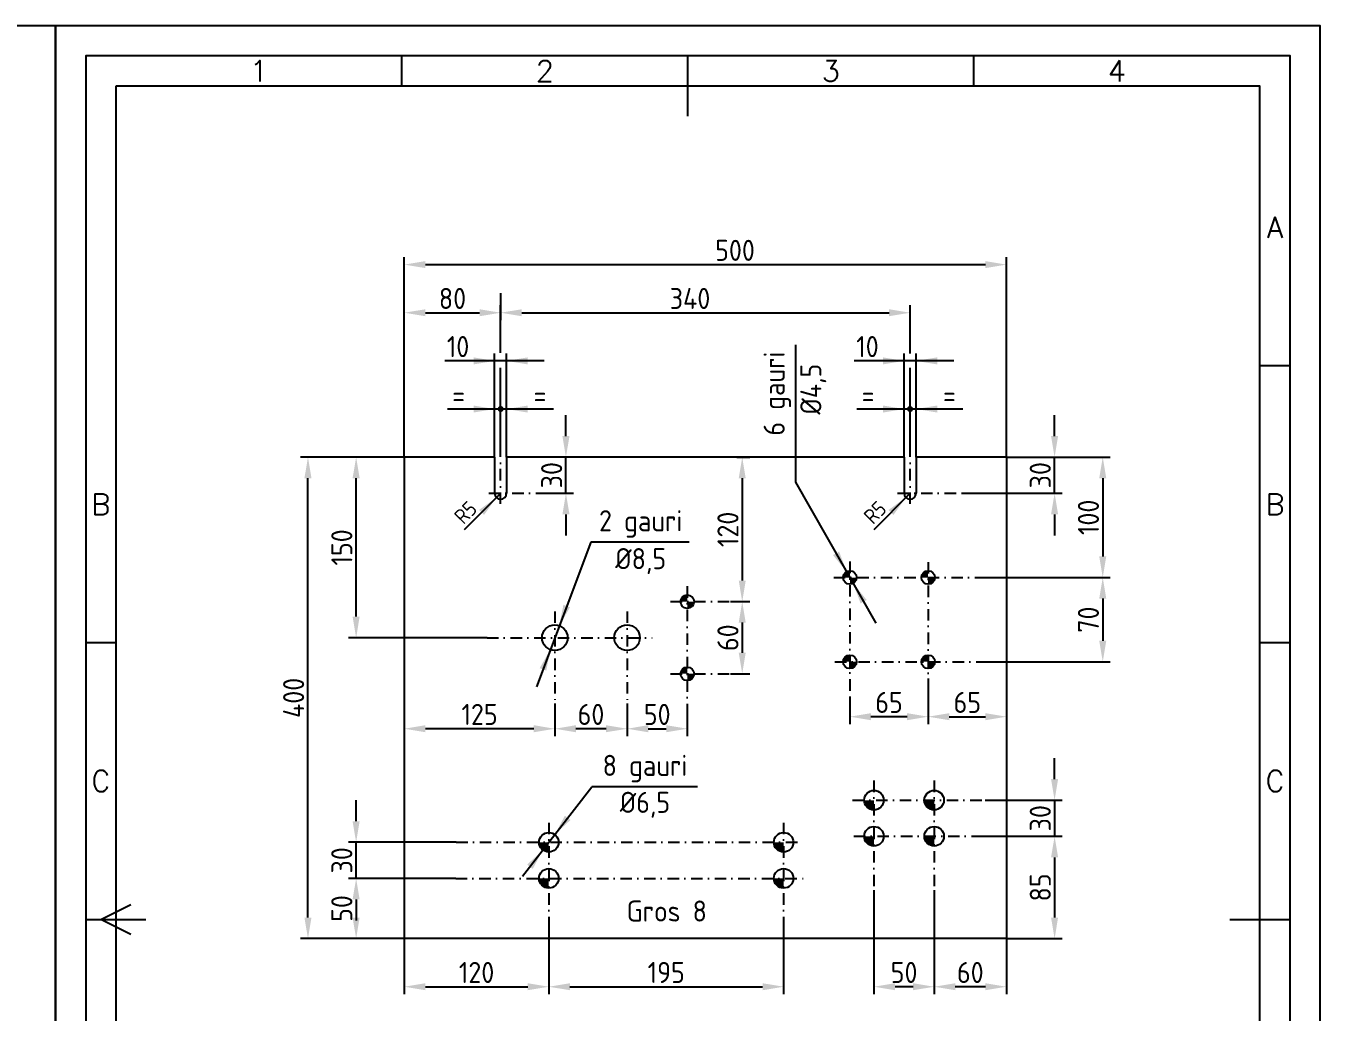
# Model space of a CAD drawing. Header units: millimetres. Extents: x 11 to 641, y 7 to 304.
# Drawn here: x 425.6 to 640.6, y 140.3 to 304.2 of the extents above; entities that cross this region are included whole.
import ezdxf
from ezdxf.enums import TextEntityAlignment as Align

# ---------------------------------------------------------------- set-up
doc = ezdxf.new("R2010")
doc.units = ezdxf.units.MM
doc.linetypes.add('DASHDOT', pattern=[25.4, 12.7, -6.35, 0, -6.35])
doc.linetypes.add('DASHDOT2', pattern=[12.7, 6.35, -3.175, 0, -3.175])
doc.layers.add('COTE', color=1, linetype='DASHDOT2')
doc.styles.add('ISO', font='SIMPLEX.shx')
doc.styles.add('ISOCPR', font='isocp.shx')
doc.dimstyles.new('ISO-25', dxfattribs={"dimtxt": 2.5, "dimasz": 2.5, "dimexe": 1.25, "dimexo": 0.625, "dimtad": 1, "dimtxsty": 'Standard', "dimcen": 2.5, "dimadec": 0, "dimazin": 0, "dimtfac": 1, "dimtmove": 0, "dimatfit": 3, "dimfxl": 1, "dimarcsym": 0})

# ---------------------------------------------------------------- blocks, each defined once
blk = doc.blocks.new('a3')
at = {"color": 240}
blk.add_lwpolyline([(0, 297), (-420, 297), (-420, 0), (0, 0)], close=True, dxfattribs=at)
blk = doc.blocks.new('*D16')
at = {"layer": 'COTE', "color": 1, "linetype": 'Continuous', "transparency": 16777216}
for p, q in [((480.48, 172.01), (480.48, 175.51)), ((497.11, 168.51), (479.23, 168.51)), ((480.48, 162.51), (480.48, 168.51)), ((497.02, 162.51), (479.23, 162.51)), ((480.48, 159.01), (480.48, 155.51))]:
    blk.add_line(p, q, dxfattribs=at)
for points in [[(479.89, 172.01), (481.06, 172.01), (480.48, 168.51)], [(479.89, 159.01), (481.06, 159.01), (480.48, 162.51)]]:
    blk.add_solid(points, dxfattribs=at)
at = {"layer": 'Defpoints', "color": 0, "linetype": 'Continuous', "transparency": 16777216}
for p in [(480.48, 168.51), (497.11, 168.51), (497.02, 162.51)]:
    blk.add_point(p, dxfattribs=at)
at = {"layer": 'COTE', "color": 1, "linetype": 'Continuous', "transparency": 16777216, "insert": (478.1, 165.51), "char_height": 3.5, "attachment_point": 5, "rotation": 90, "style": 'ISOCPR'}
blk.add_mtext('30', dxfattribs=at)
blk = doc.blocks.new('*D17')
at = {"layer": 'COTE', "color": 1, "linetype": 'Continuous', "transparency": 16777216}
for p, q in [((596.48, 179.01), (596.48, 182.51)), ((584.96, 175.51), (597.73, 175.51)), ((596.48, 175.51), (596.48, 169.51)), ((584.96, 169.51), (597.73, 169.51)), ((596.48, 166.01), (596.48, 162.51))]:
    blk.add_line(p, q, dxfattribs=at)
for points in [[(595.89, 179.01), (597.06, 179.01), (596.48, 175.51)], [(595.89, 166.01), (597.06, 166.01), (596.48, 169.51)]]:
    blk.add_solid(points, dxfattribs=at)
at = {"layer": 'Defpoints', "color": 0, "linetype": 'Continuous', "transparency": 16777216}
for p in [(584.96, 175.51), (584.96, 169.51), (596.48, 169.51)]:
    blk.add_point(p, dxfattribs=at)
at = {"layer": 'COTE', "color": 1, "linetype": 'Continuous', "transparency": 16777216, "insert": (594.1, 172.51), "char_height": 3.5, "attachment_point": 5, "rotation": 90, "style": 'ISOCPR'}
blk.add_mtext('30', dxfattribs=at)
blk = doc.blocks.new('*D18')
at = {"layer": 'COTE', "color": 1, "linetype": 'Continuous', "transparency": 16777216}
for p, q in [((488.48, 232.51), (471.23, 232.51)), ((472.48, 156.01), (472.48, 229.01)), ((488.48, 152.51), (471.23, 152.51))]:
    blk.add_line(p, q, dxfattribs=at)
for points in [[(471.89, 229.01), (473.06, 229.01), (472.48, 232.51)], [(471.89, 156.01), (473.06, 156.01), (472.48, 152.51)]]:
    blk.add_solid(points, dxfattribs=at)
at = {"layer": 'Defpoints', "color": 0, "linetype": 'Continuous', "transparency": 16777216}
for p in [(472.48, 232.51), (488.48, 232.51), (488.48, 152.51)]:
    blk.add_point(p, dxfattribs=at)
at = {"layer": 'COTE', "color": 1, "linetype": 'Continuous', "transparency": 16777216, "insert": (470.1, 192.51), "char_height": 3.5, "attachment_point": 5, "rotation": 90, "style": 'ISOCPR'}
blk.add_mtext('400', dxfattribs=at)
blk = doc.blocks.new('*D19')
at = {"layer": 'COTE', "color": 1, "linetype": 'Continuous', "transparency": 16777216}
for p, q in [((566.48, 160.58), (566.48, 143.26)), ((576.48, 160.58), (576.48, 143.26)), ((572.98, 144.51), (569.98, 144.51))]:
    blk.add_line(p, q, dxfattribs=at)
for points in [[(569.98, 145.09), (569.98, 143.93), (566.48, 144.51)], [(572.98, 145.09), (572.98, 143.93), (576.48, 144.51)]]:
    blk.add_solid(points, dxfattribs=at)
at = {"layer": 'Defpoints', "color": 0, "linetype": 'Continuous', "transparency": 16777216}
for p in [(566.48, 160.58), (576.48, 160.58), (566.48, 144.51)]:
    blk.add_point(p, dxfattribs=at)
at = {"layer": 'COTE', "color": 1, "linetype": 'Continuous', "transparency": 16777216, "insert": (571.48, 146.88), "char_height": 3.5, "attachment_point": 5, "style": 'ISOCPR'}
blk.add_mtext('50', dxfattribs=at)
blk = doc.blocks.new('*D20')
at = {"layer": 'COTE', "color": 1, "linetype": 'Continuous', "transparency": 16777216}
for p, q in [((512.48, 156), (512.48, 143.26)), ((551.48, 156), (551.48, 143.26)), ((515.98, 144.51), (547.98, 144.51))]:
    blk.add_line(p, q, dxfattribs=at)
for points in [[(515.98, 145.09), (515.98, 143.93), (512.48, 144.51)], [(547.98, 145.09), (547.98, 143.93), (551.48, 144.51)]]:
    blk.add_solid(points, dxfattribs=at)
at = {"layer": 'Defpoints', "color": 0, "linetype": 'Continuous', "transparency": 16777216}
for p in [(512.48, 156), (551.48, 156), (551.48, 144.51)]:
    blk.add_point(p, dxfattribs=at)
at = {"layer": 'COTE', "color": 1, "linetype": 'Continuous', "transparency": 16777216, "insert": (531.98, 146.88), "char_height": 3.5, "attachment_point": 5, "style": 'ISOCPR'}
blk.add_mtext('195', dxfattribs=at)
blk = doc.blocks.new('*D21')
at = {"layer": 'COTE', "color": 1, "linetype": 'Continuous', "transparency": 16777216}
for p, q in [((497.02, 162.51), (479.23, 162.51)), ((480.48, 159.01), (480.48, 156.01)), ((488.48, 152.51), (479.23, 152.51))]:
    blk.add_line(p, q, dxfattribs=at)
for points in [[(479.89, 159.01), (481.06, 159.01), (480.48, 162.51)], [(479.89, 156.01), (481.06, 156.01), (480.48, 152.51)]]:
    blk.add_solid(points, dxfattribs=at)
at = {"layer": 'Defpoints', "color": 0, "linetype": 'Continuous', "transparency": 16777216}
for p in [(497.02, 162.51), (480.48, 152.51), (488.48, 152.51)]:
    blk.add_point(p, dxfattribs=at)
at = {"layer": 'COTE', "color": 1, "linetype": 'Continuous', "transparency": 16777216, "insert": (478.1, 157.51), "char_height": 3.5, "attachment_point": 5, "rotation": 90, "style": 'ISOCPR'}
blk.add_mtext('50', dxfattribs=at)
blk = doc.blocks.new('*D22')
at = {"layer": 'COTE', "color": 1, "linetype": 'Continuous', "transparency": 16777216}
for p, q in [((512.48, 156), (512.48, 143.26)), ((488.48, 152.51), (488.48, 143.26)), ((491.98, 144.51), (508.98, 144.51))]:
    blk.add_line(p, q, dxfattribs=at)
for points in [[(491.98, 145.09), (491.98, 143.93), (488.48, 144.51)], [(508.98, 145.09), (508.98, 143.93), (512.48, 144.51)]]:
    blk.add_solid(points, dxfattribs=at)
at = {"layer": 'Defpoints', "color": 0, "linetype": 'Continuous', "transparency": 16777216}
for p in [(512.48, 156), (488.48, 152.51), (512.48, 144.51)]:
    blk.add_point(p, dxfattribs=at)
at = {"layer": 'COTE', "color": 1, "linetype": 'Continuous', "transparency": 16777216, "insert": (500.48, 146.88), "char_height": 3.5, "attachment_point": 5, "style": 'ISOCPR'}
blk.add_mtext('120', dxfattribs=at)
blk = doc.blocks.new('*D23')
at = {"layer": 'COTE', "color": 1, "linetype": 'Continuous', "transparency": 16777216}
for p, q in [((582.86, 169.51), (597.73, 169.51)), ((596.48, 166.01), (596.48, 156.01)), ((588.48, 152.51), (597.73, 152.51))]:
    blk.add_line(p, q, dxfattribs=at)
for points in [[(595.89, 166.01), (597.06, 166.01), (596.48, 169.51)], [(595.89, 156.01), (597.06, 156.01), (596.48, 152.51)]]:
    blk.add_solid(points, dxfattribs=at)
at = {"layer": 'Defpoints', "color": 0, "linetype": 'Continuous', "transparency": 16777216}
for p in [(582.86, 169.51), (588.48, 152.51), (596.48, 152.51)]:
    blk.add_point(p, dxfattribs=at)
at = {"layer": 'COTE', "color": 1, "linetype": 'Continuous', "transparency": 16777216, "insert": (594.1, 161.01), "char_height": 3.5, "attachment_point": 5, "rotation": 90, "style": 'ISOCPR'}
blk.add_mtext('85', dxfattribs=at)
blk = doc.blocks.new('*D24')
at = {"layer": 'COTE', "color": 1, "linetype": 'Continuous', "transparency": 16777216}
for p, q in [((576.48, 160.58), (576.48, 143.26)), ((588.48, 152.51), (588.48, 143.26)), ((584.98, 144.51), (579.98, 144.51))]:
    blk.add_line(p, q, dxfattribs=at)
for points in [[(579.98, 145.09), (579.98, 143.93), (576.48, 144.51)], [(584.98, 145.09), (584.98, 143.93), (588.48, 144.51)]]:
    blk.add_solid(points, dxfattribs=at)
at = {"layer": 'Defpoints', "color": 0, "linetype": 'Continuous', "transparency": 16777216}
for p in [(576.48, 160.58), (588.48, 152.51), (576.48, 144.51)]:
    blk.add_point(p, dxfattribs=at)
at = {"layer": 'COTE', "color": 1, "linetype": 'Continuous', "transparency": 16777216, "insert": (582.48, 146.88), "char_height": 3.5, "attachment_point": 5, "style": 'ISOCPR'}
blk.add_mtext('60', dxfattribs=at)
blk = doc.blocks.new('*D25')
at = {"layer": 'COTE', "color": 1, "linetype": 'Continuous', "transparency": 16777216}
for p, q in [((562.48, 192.64), (562.48, 188.13)), ((575.48, 192.68), (575.48, 188.13)), ((571.98, 189.38), (565.98, 189.38))]:
    blk.add_line(p, q, dxfattribs=at)
for points in [[(565.98, 189.97), (565.98, 188.8), (562.48, 189.38)], [(571.98, 189.97), (571.98, 188.8), (575.48, 189.38)]]:
    blk.add_solid(points, dxfattribs=at)
at = {"layer": 'Defpoints', "color": 0, "linetype": 'Continuous', "transparency": 16777216}
for p in [(562.48, 192.64), (575.48, 192.68), (562.48, 189.38)]:
    blk.add_point(p, dxfattribs=at)
at = {"layer": 'COTE', "color": 1, "linetype": 'Continuous', "transparency": 16777216, "insert": (568.98, 191.76), "char_height": 3.5, "attachment_point": 5, "style": 'ISOCPR'}
blk.add_mtext('65', dxfattribs=at)
blk = doc.blocks.new('*D26')
at = {"layer": 'COTE', "color": 1, "linetype": 'Continuous', "transparency": 16777216}
for p, q in [((504.48, 249.83), (504.48, 257.76)), ((507.98, 256.51), (568.98, 256.51)), ((572.48, 249.72), (572.48, 257.76))]:
    blk.add_line(p, q, dxfattribs=at)
for points in [[(507.98, 257.09), (507.98, 255.93), (504.48, 256.51)], [(568.98, 257.09), (568.98, 255.93), (572.48, 256.51)]]:
    blk.add_solid(points, dxfattribs=at)
at = {"layer": 'Defpoints', "color": 0, "linetype": 'Continuous', "transparency": 16777216}
for p in [(572.48, 256.51), (504.48, 249.83), (572.48, 249.72)]:
    blk.add_point(p, dxfattribs=at)
at = {"layer": 'COTE', "color": 1, "linetype": 'Continuous', "transparency": 16777216, "insert": (535.93, 258.88), "char_height": 3.5, "attachment_point": 5, "style": 'ISOCPR'}
blk.add_mtext('340', dxfattribs=at)
blk = doc.blocks.new('*D27')
at = {"layer": 'COTE', "color": 1, "linetype": 'Continuous', "transparency": 16777216}
for p, q in [((488.48, 232.51), (488.48, 265.76)), ((491.98, 264.51), (584.98, 264.51)), ((588.48, 232.51), (588.48, 265.76))]:
    blk.add_line(p, q, dxfattribs=at)
for points in [[(491.98, 265.09), (491.98, 263.93), (488.48, 264.51)], [(584.98, 265.09), (584.98, 263.93), (588.48, 264.51)]]:
    blk.add_solid(points, dxfattribs=at)
at = {"layer": 'Defpoints', "color": 0, "linetype": 'Continuous', "transparency": 16777216}
for p in [(588.48, 264.51), (488.48, 232.51), (588.48, 232.51)]:
    blk.add_point(p, dxfattribs=at)
at = {"layer": 'COTE', "color": 1, "linetype": 'Continuous', "transparency": 16777216, "insert": (543.4, 266.88), "char_height": 3.5, "attachment_point": 5, "style": 'ISOCPR'}
blk.add_mtext('500', dxfattribs=at)
blk = doc.blocks.new('*D28')
at = {"layer": 'COTE', "color": 1, "linetype": 'Continuous', "transparency": 16777216}
for p, q in [((504.48, 259.78), (504.48, 255.26)), ((488.48, 245.19), (488.48, 257.76)), ((491.98, 256.51), (500.98, 256.51))]:
    blk.add_line(p, q, dxfattribs=at)
for points in [[(491.98, 257.09), (491.98, 255.93), (488.48, 256.51)], [(500.98, 257.09), (500.98, 255.93), (504.48, 256.51)]]:
    blk.add_solid(points, dxfattribs=at)
at = {"layer": 'Defpoints', "color": 0, "linetype": 'Continuous', "transparency": 16777216}
for p in [(504.48, 259.78), (504.48, 256.51), (488.48, 245.19)]:
    blk.add_point(p, dxfattribs=at)
at = {"layer": 'COTE', "color": 1, "linetype": 'Continuous', "transparency": 16777216, "insert": (496.48, 258.88), "char_height": 3.5, "attachment_point": 5, "style": 'ISOCPR'}
blk.add_mtext('80', dxfattribs=at)
blk = doc.blocks.new('*D29')
at = {"layer": 'COTE', "color": 1, "linetype": 'Continuous', "transparency": 16777216}
for p, q in [((513.48, 191.57), (513.48, 186.13)), ((525.48, 191.57), (525.48, 186.13)), ((521.98, 187.38), (516.98, 187.38))]:
    blk.add_line(p, q, dxfattribs=at)
for points in [[(516.98, 187.97), (516.98, 186.8), (513.48, 187.38)], [(521.98, 187.97), (521.98, 186.8), (525.48, 187.38)]]:
    blk.add_solid(points, dxfattribs=at)
at = {"layer": 'Defpoints', "color": 0, "linetype": 'Continuous', "transparency": 16777216}
for p in [(513.48, 191.57), (525.48, 191.57), (513.48, 187.38)]:
    blk.add_point(p, dxfattribs=at)
at = {"layer": 'COTE', "color": 1, "linetype": 'Continuous', "transparency": 16777216, "insert": (519.48, 189.76), "char_height": 3.5, "attachment_point": 5, "style": 'ISOCPR'}
blk.add_mtext('60', dxfattribs=at)
blk = doc.blocks.new('*D30')
at = {"layer": 'COTE', "color": 1, "linetype": 'Continuous', "transparency": 16777216}
for p, q in [((488.48, 232.51), (479.23, 232.51)), ((480.48, 206.01), (480.48, 229.01)), ((502.22, 202.51), (479.23, 202.51))]:
    blk.add_line(p, q, dxfattribs=at)
for points in [[(479.89, 229.01), (481.06, 229.01), (480.48, 232.51)], [(479.89, 206.01), (481.06, 206.01), (480.48, 202.51)]]:
    blk.add_solid(points, dxfattribs=at)
at = {"layer": 'Defpoints', "color": 0, "linetype": 'Continuous', "transparency": 16777216}
for p in [(480.48, 232.51), (488.48, 232.51), (502.22, 202.51)]:
    blk.add_point(p, dxfattribs=at)
at = {"layer": 'COTE', "color": 1, "linetype": 'Continuous', "transparency": 16777216, "insert": (478.1, 217.51), "char_height": 3.5, "attachment_point": 5, "rotation": 90, "style": 'ISOCPR'}
blk.add_mtext('150', dxfattribs=at)
blk = doc.blocks.new('*D31')
at = {"layer": 'COTE', "color": 1, "linetype": 'Continuous', "transparency": 16777216}
for p, q in [((513.48, 191.57), (513.48, 186.13)), ((488.48, 188.89), (488.48, 186.13)), ((509.98, 187.38), (491.98, 187.38))]:
    blk.add_line(p, q, dxfattribs=at)
for points in [[(491.98, 187.97), (491.98, 186.8), (488.48, 187.38)], [(509.98, 187.97), (509.98, 186.8), (513.48, 187.38)]]:
    blk.add_solid(points, dxfattribs=at)
at = {"layer": 'Defpoints', "color": 0, "linetype": 'Continuous', "transparency": 16777216}
for p in [(513.48, 191.57), (488.48, 188.89), (488.48, 187.38)]:
    blk.add_point(p, dxfattribs=at)
at = {"layer": 'COTE', "color": 1, "linetype": 'Continuous', "transparency": 16777216, "insert": (500.98, 189.76), "char_height": 3.5, "attachment_point": 5, "style": 'ISOCPR'}
blk.add_mtext('125', dxfattribs=at)
blk = doc.blocks.new('*D32')
at = {"layer": 'COTE', "color": 1, "linetype": 'Continuous', "transparency": 16777216}
for p, q in [((515.32, 236.01), (515.32, 239.51)), ((515.32, 232.51), (514.07, 232.51)), ((515.32, 226.51), (515.32, 232.51)), ((511.39, 226.51), (516.57, 226.51)), ((515.32, 223.01), (515.32, 219.51))]:
    blk.add_line(p, q, dxfattribs=at)
for points in [[(514.74, 236.01), (515.91, 236.01), (515.32, 232.51)], [(514.74, 223.01), (515.91, 223.01), (515.32, 226.51)]]:
    blk.add_solid(points, dxfattribs=at)
at = {"layer": 'Defpoints', "color": 0, "linetype": 'Continuous', "transparency": 16777216}
for p in [(515.32, 232.51), (515.32, 232.51), (511.39, 226.51)]:
    blk.add_point(p, dxfattribs=at)
at = {"layer": 'COTE', "color": 1, "linetype": 'Continuous', "transparency": 16777216, "insert": (512.95, 229.51), "char_height": 3.5, "attachment_point": 5, "rotation": 90, "style": 'ISOCPR'}
blk.add_mtext('30', dxfattribs=at)
blk = doc.blocks.new('*D33')
at = {"layer": 'COTE', "color": 1, "linetype": 'Continuous', "transparency": 16777216}
for p, q in [((543.71, 232.51), (545.85, 232.51)), ((544.6, 229.01), (544.6, 212.01)), ((542.68, 208.51), (545.85, 208.51))]:
    blk.add_line(p, q, dxfattribs=at)
for points in [[(544.02, 229.01), (545.18, 229.01), (544.6, 232.51)], [(544.02, 212.01), (545.18, 212.01), (544.6, 208.51)]]:
    blk.add_solid(points, dxfattribs=at)
at = {"layer": 'Defpoints', "color": 0, "linetype": 'Continuous', "transparency": 16777216}
for p in [(543.71, 232.51), (542.68, 208.51), (544.6, 208.51)]:
    blk.add_point(p, dxfattribs=at)
at = {"layer": 'COTE', "color": 1, "linetype": 'Continuous', "transparency": 16777216, "insert": (542.23, 220.51), "char_height": 3.5, "attachment_point": 5, "rotation": 90, "style": 'ISOCPR'}
blk.add_mtext('120', dxfattribs=at)
blk = doc.blocks.new('*D34')
at = {"layer": 'COTE', "color": 1, "linetype": 'Continuous', "transparency": 16777216}
for p, q in [((542.68, 208.51), (545.85, 208.51)), ((544.6, 205.01), (544.6, 200.01)), ((542.68, 196.51), (545.85, 196.51))]:
    blk.add_line(p, q, dxfattribs=at)
for points in [[(544.02, 205.01), (545.18, 205.01), (544.6, 208.51)], [(544.02, 200.01), (545.18, 200.01), (544.6, 196.51)]]:
    blk.add_solid(points, dxfattribs=at)
at = {"layer": 'Defpoints', "color": 0, "linetype": 'Continuous', "transparency": 16777216}
for p in [(542.68, 208.51), (542.68, 196.51), (544.6, 196.51)]:
    blk.add_point(p, dxfattribs=at)
at = {"layer": 'COTE', "color": 1, "linetype": 'Continuous', "transparency": 16777216, "insert": (542.23, 202.51), "char_height": 3.5, "attachment_point": 5, "rotation": 90, "style": 'ISOCPR'}
blk.add_mtext('60', dxfattribs=at)
blk = doc.blocks.new('*D35')
at = {"layer": 'COTE', "color": 1, "linetype": 'Continuous', "transparency": 16777216}
for p, q in [((525.48, 191.57), (525.48, 186.13)), ((535.48, 190.94), (535.48, 186.13)), ((528.98, 187.38), (531.98, 187.38))]:
    blk.add_line(p, q, dxfattribs=at)
for points in [[(528.98, 187.97), (528.98, 186.8), (525.48, 187.38)], [(531.98, 187.97), (531.98, 186.8), (535.48, 187.38)]]:
    blk.add_solid(points, dxfattribs=at)
at = {"layer": 'Defpoints', "color": 0, "linetype": 'Continuous', "transparency": 16777216}
for p in [(525.48, 191.57), (535.48, 190.94), (535.48, 187.38)]:
    blk.add_point(p, dxfattribs=at)
at = {"layer": 'COTE', "color": 1, "linetype": 'Continuous', "transparency": 16777216, "insert": (530.48, 189.76), "char_height": 3.5, "attachment_point": 5, "style": 'ISOCPR'}
blk.add_mtext('50', dxfattribs=at)
blk = doc.blocks.new('*D36')
at = {"layer": 'COTE', "color": 1, "linetype": 'Continuous', "transparency": 16777216}
for p, q in [((588.48, 232.51), (605.73, 232.51)), ((604.48, 229.01), (604.48, 216.01)), ((584.82, 212.51), (605.73, 212.51))]:
    blk.add_line(p, q, dxfattribs=at)
for points in [[(603.89, 229.01), (605.06, 229.01), (604.48, 232.51)], [(603.89, 216.01), (605.06, 216.01), (604.48, 212.51)]]:
    blk.add_solid(points, dxfattribs=at)
at = {"layer": 'Defpoints', "color": 0, "linetype": 'Continuous', "transparency": 16777216}
for p in [(588.48, 232.51), (584.82, 212.51), (604.48, 212.51)]:
    blk.add_point(p, dxfattribs=at)
at = {"layer": 'COTE', "color": 1, "linetype": 'Continuous', "transparency": 16777216, "insert": (602.1, 222.51), "char_height": 3.5, "attachment_point": 5, "rotation": 90, "style": 'ISOCPR'}
blk.add_mtext('100', dxfattribs=at)
blk = doc.blocks.new('*D37')
at = {"layer": 'COTE', "color": 1, "linetype": 'Continuous', "transparency": 16777216}
for p, q in [((584.82, 212.51), (605.73, 212.51)), ((604.48, 209.01), (604.48, 202.01)), ((585.07, 198.51), (605.73, 198.51))]:
    blk.add_line(p, q, dxfattribs=at)
for points in [[(603.89, 209.01), (605.06, 209.01), (604.48, 212.51)], [(603.89, 202.01), (605.06, 202.01), (604.48, 198.51)]]:
    blk.add_solid(points, dxfattribs=at)
at = {"layer": 'Defpoints', "color": 0, "linetype": 'Continuous', "transparency": 16777216}
for p in [(584.82, 212.51), (585.07, 198.51), (604.48, 198.51)]:
    blk.add_point(p, dxfattribs=at)
at = {"layer": 'COTE', "color": 1, "linetype": 'Continuous', "transparency": 16777216, "insert": (602.1, 205.51), "char_height": 3.5, "attachment_point": 5, "rotation": 90, "style": 'ISOCPR'}
blk.add_mtext('70', dxfattribs=at)
blk = doc.blocks.new('*D38')
at = {"layer": 'COTE', "color": 1, "linetype": 'Continuous', "transparency": 16777216}
for p, q in [((575.48, 195.72), (575.48, 188.13)), ((578.98, 189.38), (584.98, 189.38)), ((588.48, 190.44), (588.48, 188.13))]:
    blk.add_line(p, q, dxfattribs=at)
for points in [[(578.98, 189.97), (578.98, 188.8), (575.48, 189.38)], [(584.98, 189.97), (584.98, 188.8), (588.48, 189.38)]]:
    blk.add_solid(points, dxfattribs=at)
at = {"layer": 'Defpoints', "color": 0, "linetype": 'Continuous', "transparency": 16777216}
for p in [(575.48, 195.72), (588.48, 190.44), (588.48, 189.38)]:
    blk.add_point(p, dxfattribs=at)
at = {"layer": 'COTE', "color": 1, "linetype": 'Continuous', "transparency": 16777216, "insert": (581.98, 191.76), "char_height": 3.5, "attachment_point": 5, "style": 'ISOCPR'}
blk.add_mtext('65', dxfattribs=at)
blk = doc.blocks.new('*D39')
at = {"layer": 'COTE', "color": 1, "linetype": 'Continuous', "transparency": 16777216}
for p, q in [((596.48, 236.01), (596.48, 239.51)), ((588.48, 232.51), (597.73, 232.51)), ((596.48, 226.51), (596.48, 232.51)), ((581, 226.51), (597.73, 226.51)), ((596.48, 223.01), (596.48, 219.51))]:
    blk.add_line(p, q, dxfattribs=at)
for points in [[(595.89, 236.01), (597.06, 236.01), (596.48, 232.51)], [(595.89, 223.01), (597.06, 223.01), (596.48, 226.51)]]:
    blk.add_solid(points, dxfattribs=at)
at = {"layer": 'Defpoints', "color": 0, "linetype": 'Continuous', "transparency": 16777216}
for p in [(588.48, 232.51), (596.48, 232.51), (581, 226.51)]:
    blk.add_point(p, dxfattribs=at)
at = {"layer": 'COTE', "color": 1, "linetype": 'Continuous', "transparency": 16777216, "insert": (594.1, 229.51), "char_height": 3.5, "attachment_point": 5, "rotation": 90, "style": 'ISOCPR'}
blk.add_mtext('30', dxfattribs=at)

msp = doc.modelspace()

# ---------------------------------------------------------------- hatches: boundary and pattern name
at = {"layer": 'COTE', "linetype": 'Continuous'}
h = msp.add_hatch(color=6, dxfattribs=at)
h.paths.add_polyline_path([(562.4776, 213.6341, 0.41421356), (561.3526, 212.5091), (562.4776, 212.5091)])
h.paths.add_polyline_path([(562.4776, 211.3841, 0.41421356), (563.6026, 212.5091), (562.4776, 212.5091)])
h = msp.add_hatch(color=6, dxfattribs=at)
h.paths.add_polyline_path([(575.4776, 213.6341, 0.41421356), (574.3526, 212.5091), (575.4776, 212.5091)])
h.paths.add_polyline_path([(575.4776, 211.3841, 0.41421356), (576.6026, 212.5091), (575.4776, 212.5091)])
h = msp.add_hatch(color=6, dxfattribs=at)
h.paths.add_polyline_path([(535.4776, 209.6341, 0.41421356), (534.3526, 208.5091), (535.4776, 208.5091)])
h.paths.add_polyline_path([(535.4776, 207.3841, 0.41421356), (536.6026, 208.5091), (535.4776, 208.5091)])
h = msp.add_hatch(color=6, dxfattribs=at)
h.paths.add_polyline_path([(562.4776, 199.6341, 0.41421356), (561.3526, 198.5091), (562.4776, 198.5091)])
h.paths.add_polyline_path([(562.4776, 197.3841, 0.41421356), (563.6026, 198.5091), (562.4776, 198.5091)])
h = msp.add_hatch(color=6, dxfattribs=at)
h.paths.add_polyline_path([(575.4776, 199.6341, 0.41421356), (574.3526, 198.5091), (575.4776, 198.5091)])
h.paths.add_polyline_path([(575.4776, 197.3841, 0.41421356), (576.6026, 198.5091), (575.4776, 198.5091)])
h = msp.add_hatch(color=6, dxfattribs=at)
h.paths.add_polyline_path([(535.4776, 197.6341, 0.41421356), (534.3526, 196.5091), (535.4776, 196.5091)])
h.paths.add_polyline_path([(535.4776, 195.3841, 0.41421356), (536.6026, 196.5091), (535.4776, 196.5091)])
for points in [[(566.4776, 175.5091), (564.8526, 175.5091, 0.41421356), (566.4776, 173.8841)], [(576.4776, 175.5091), (574.8526, 175.5091, 0.41421356), (576.4776, 173.8841)], [(512.4776, 168.5091), (510.8526, 168.5091, 0.41421356), (512.4776, 166.8841)], [(551.4776, 168.5091), (549.8526, 168.5091, 0.41421356), (551.4776, 166.8841)], [(566.4776, 169.5091), (564.8526, 169.5091, 0.41421356), (566.4776, 167.8841)], [(576.4776, 169.5091), (574.8526, 169.5091, 0.41421356), (576.4776, 167.8841)], [(512.4776, 162.5091), (510.8526, 162.5091, 0.41421356), (512.4776, 160.8841)], [(551.4776, 162.5091), (549.8526, 162.5091, 0.41421356), (551.4776, 160.8841)]]:
    msp.add_hatch(color=2, dxfattribs=at).paths.add_polyline_path(points)

# ---------------------------------------------------------------- linework, layer by layer
at = {"color": 70}
for p, q in [((488.0756, 294.1806), (488.0756, 299.1806)), ((535.5756, 289.1806), (535.5756, 299.1806)), ((583.0756, 294.1806), (583.0756, 299.1806)), ((635.5756, 247.6806), (630.5756, 247.6806)), ((440.5756, 201.6806), (435.5756, 201.6806)), ((635.5756, 201.6806), (630.5756, 201.6806)), ((438.0756, 155.6806), (443.0756, 158.1806)), ((435.5756, 155.6806), (445.5756, 155.6806)), ((443.0756, 153.1806), (438.0756, 155.6806)), ((625.5756, 155.6806), (635.5756, 155.6806))]:
    msp.add_line(p, q, dxfattribs=at)
at = {"color": 1}
for p, q in [((553.4531, 251.2042), (553.4531, 228.3618)), ((570.4776, 240.5091), (566.9776, 240.5091)), ((553.4531, 228.3618), (566.7798, 204.9518)), ((519.4362, 218.3967), (510.4239, 194.3668)), ((535.8122, 218.3967), (519.4362, 218.3967)), ((508.1169, 162.862), (519.6077, 177.7427)), ((537.1874, 177.7427), (519.6077, 177.7427))]:
    msp.add_line(p, q, dxfattribs=at)
at = {"color": 7}
for p, q in [((488.4776, 232.5091), (488.4776, 152.5091)), ((503.4776, 232.5091), (488.4776, 232.5091)), ((503.4776, 232.5091), (503.4776, 226.5091)), ((571.4776, 232.5091), (505.4776, 232.5091)), ((505.4776, 232.5091), (505.4776, 226.5091)), ((571.4776, 232.5091), (571.4776, 226.5091)), ((588.4776, 232.5091), (573.4776, 232.5091)), ((573.4776, 232.5091), (573.4776, 226.5091)), ((588.4776, 232.5091), (588.4776, 152.5091)), ((588.4776, 152.5091), (488.4776, 152.5091))]:
    msp.add_line(p, q, dxfattribs=at)
at = {"color": 1, "linetype": 'DASHDOT', "ltscale": 0.15}
for p, q in [((504.4776, 224.7383), (504.4776, 233.3686)), ((572.4776, 224.7383), (572.4776, 233.3686)), ((502.4912, 226.5091), (511.3915, 226.5091)), ((570.3958, 226.5091), (580.996, 226.5091)), ((562.4776, 215.1551), (562.4776, 192.6439)), ((575.4776, 215.0879), (575.4776, 192.6779)), ((535.4776, 211.0458), (535.4776, 190.9425)), ((559.7903, 212.5091), (584.8241, 212.5091)), ((532.7096, 208.5091), (542.6812, 208.5091)), ((513.4776, 206.8607), (513.4776, 191.5748)), ((525.4776, 206.8607), (525.4776, 191.5748)), ((502.2217, 202.5091), (529.6295, 202.5091)), ((559.9902, 198.5091), (585.0719, 198.5091)), ((532.7096, 196.5091), (542.6812, 196.5091)), ((566.4776, 178.765), (566.4776, 160.5796)), ((576.4776, 178.765), (576.4776, 160.5796)), ((562.9327, 175.5091), (584.9571, 175.5091)), ((512.4776, 171.7707), (512.4776, 156.0006)), ((551.4776, 171.7707), (551.4776, 156.0006)), ((497.1112, 168.5091), (554.6051, 168.5091)), ((563.1411, 169.5091), (584.9571, 169.5091)), ((497.0171, 162.5091), (554.7362, 162.5091))]:
    msp.add_line(p, q, dxfattribs=at)
at = {"color": 240}
for points in [[(640.5756, 7.1806), (640.5756, 304.1806), (430.5756, 304.1806), (430.5756, 7.1806)], [(635.5756, 12.1806), (635.5756, 299.1806), (435.5756, 299.1806), (435.5756, 12.1806)]]:
    msp.add_lwpolyline(points, close=True, dxfattribs=at)
at = {"color": 70}
msp.add_lwpolyline([(440.5756, 294.1806), (440.5756, 17.1806), (630.5756, 17.1806), (630.5756, 294.1806)], close=True, dxfattribs=at)
at = {"color": 7}
for centre in [(504.4776, 226.5091), (572.4776, 226.5091)]:
    msp.add_arc(centre, 1, 180, 0, dxfattribs=at)
at = {"color": 1}
for points in [[(499.9776, 241.0925), (499.9776, 239.9258), (503.4776, 240.5091)], [(508.9776, 241.0925), (508.9776, 239.9258), (505.4776, 240.5091)], [(567.9776, 241.0925), (567.9776, 239.9258), (571.4776, 240.5091)], [(576.9776, 241.0925), (576.9776, 239.9258), (573.4776, 240.5091)], [(560.6964, 216.8171), (559.6825, 216.2399), (561.921, 213.4868)], [(565.2726, 208.7784), (564.2587, 208.2012), (563.0342, 211.5314)], [(514.9067, 207.9807), (515.9991, 207.5711), (514.2238, 204.4988)], [(510.9561, 197.4472), (512.0485, 197.0375), (512.7314, 200.5194)], [(516.0716, 172.209), (515.1482, 172.922), (513.4708, 169.7953)], [(509.807, 164.0962), (508.8836, 164.8093), (511.4844, 167.223)]]:
    msp.add_solid(points, dxfattribs=at)
at = {"layer": 'COTE', "color": 1, "linetype": 'Continuous'}
for p, q in [((588.4776, 245.1875), (588.4776, 257.8136)), ((504.4776, 249.8267), (504.4776, 255.6679)), ((503.4776, 232.5091), (503.4776, 249.7591)), ((505.4776, 232.5091), (505.4776, 249.7591)), ((571.4776, 232.5091), (571.4776, 249.7591)), ((573.4776, 232.5091), (573.4776, 249.7591)), ((511.7288, 248.5091), (495.185, 248.5091)), ((504.4776, 233.3686), (504.4776, 247.3592)), ((579.7288, 248.5091), (563.185, 248.5091)), ((572.4776, 233.3686), (572.4776, 247.3592)), ((513.251, 240.5091), (495.6559, 240.5091)), ((581.251, 240.5091), (563.6559, 240.5091)), ((498.4998, 220.4994), (504.4856, 226.5091)), ((566.4998, 220.4994), (572.4856, 226.5091))]:
    msp.add_line(p, q, dxfattribs=at)
at = {"layer": 'COTE', "color": 2, "linetype": 'Continuous', "const_width": 0.5}
for points in [[(504.2276, 240.5091, 1), (504.7276, 240.5091, 1)], [(572.2276, 240.5091, 1), (572.7276, 240.5091, 1)]]:
    msp.add_lwpolyline(points, format="xyb", close=True, dxfattribs=at)
at = {"layer": 'COTE', "color": 2, "linetype": 'Continuous'}
for centre in [(562.4776, 212.5091), (575.4776, 212.5091), (535.4776, 208.5091), (562.4776, 198.5091), (575.4776, 198.5091), (535.4776, 196.5091)]:
    msp.add_circle(centre, 1.125, dxfattribs=at)
at = {"layer": 'COTE', "color": 7, "linetype": 'Continuous'}
for centre in [(513.4776, 202.5091), (525.4776, 202.5091)]:
    msp.add_circle(centre, 2.125, dxfattribs=at)
at = {"layer": 'COTE', "color": 6, "linetype": 'Continuous'}
for centre in [(566.4776, 175.5091), (576.4776, 175.5091), (512.4776, 168.5091), (551.4776, 168.5091), (566.4776, 169.5091), (576.4776, 169.5091), (512.4776, 162.5091), (551.4776, 162.5091)]:
    msp.add_circle(centre, 1.625, dxfattribs=at)
at = {"layer": 'COTE', "color": 1, "linetype": 'Continuous'}
for points in [[(499.9776, 249.0925), (499.9776, 247.9258), (503.4776, 248.5091)], [(508.9776, 249.0925), (508.9776, 247.9258), (505.4776, 248.5091)], [(567.9776, 249.0925), (567.9776, 247.9258), (571.4776, 248.5091)], [(576.9776, 249.0925), (576.9776, 247.9258), (573.4776, 248.5091)], [(500.8905, 223.73), (501.7177, 222.9073), (503.7724, 225.8001)], [(568.8905, 223.73), (569.7177, 222.9073), (571.7724, 225.8001)]]:
    msp.add_solid(points, dxfattribs=at)

# ---------------------------------------------------------------- block references
msp.add_blockref('a3', (430.5756, 7.1806))

# ---------------------------------------------------------------- texts
at = {"color": 50, "style": 'ISO'}
for s, p in [('1', (464.3256, 296.6806)), ('2', (511.8256, 296.6806)), ('3', (559.3256, 296.6806)), ('4', (606.8256, 296.6806)), ('A', (633.0756, 270.6806)), ('B', (438.0756, 224.6806)), ('B', (633.0756, 224.6806)), ('C', (438.0756, 178.6806)), ('C', (633.0756, 178.6806))]:
    msp.add_text(s, height=3.5, dxfattribs=at).set_placement(p, align=Align.MIDDLE)
at = {"color": 2, "style": 'ISOCPR'}
msp.add_text('Gros 8', height=3.5, dxfattribs=at).set_placement((525.4001, 155.3354))
at = {"color": 1, "char_height": 3.5, "attachment_point": 5, "rotation": 90, "style": 'ISOCPR'}
for s, insert in [('6 gauri', (550.4334, 243.0746)), ('%%c4,5', (556.4047, 243.8112))]:
    msp.add_mtext(s, dxfattribs=dict(at, insert=insert))
at = {"color": 1, "char_height": 3.5, "attachment_point": 5, "style": 'ISOCPR'}
for s, insert in [('=', (497.5048, 242.8841)), ('=', (511.0141, 242.8841)), ('=', (565.5048, 242.8841)), ('=', (579.0141, 242.8841)), ('2 gauri', (527.7361, 221.4165)), ('%%c8,5', (527.7398, 215.2386)), ('8 gauri', (528.4489, 180.7624)), ('%%c6,5', (528.4489, 174.7433))]:
    msp.add_mtext(s, dxfattribs=dict(at, insert=insert))
at = {"layer": 'COTE', "color": 1, "linetype": 'Continuous', "char_height": 3.5, "attachment_point": 5, "style": 'ISOCPR'}
for insert in [(497.4021, 250.8841), (565.4021, 250.8841)]:
    msp.add_mtext('10', dxfattribs=dict(at, insert=insert))
at = {"layer": 'COTE', "color": 1, "linetype": 'Continuous', "char_height": 2.5, "attachment_point": 5, "rotation": 45.152688, "style": 'ISOCPR'}
for insert in [(498.6598, 223.3189), (566.6598, 223.3189)]:
    msp.add_mtext('R5', dxfattribs=dict(at, insert=insert))

# ---------------------------------------------------------------- dimensions: what is measured, and where the dimension line sits
at = {"layer": 'COTE', "color": 1, "linetype": 'Continuous'}
for base, p1, p2, picture, middle in [((588.4776, 264.5091), (488.4776, 232.5091), (588.4776, 232.5091), '*D27', (543.4022, 264.5091)), ((572.4776, 256.5091), (504.4776, 249.8267), (572.4776, 249.7221), '*D26', (535.9315, 256.5091))]:
    dim = msp.add_linear_dim(base=base, p1=p1, p2=p2, dimstyle='ISO-25', override={"dimtxt": 3.5, "dimasz": 3.5, "dimexo": 0, "dimlfac": 5, "dimtxsty": 'ISOCPR', "dimcen": 3.5, "dimclrd": 1, "dimclre": 1, "dimclrt": 1, "dimlwd": -1, "dimlwe": -1}, dxfattribs=at)
    dim.commit()
    dim.dimension.update_dxf_attribs({"geometry": picture, "text_midpoint": middle, "dimtype": 160})
for base, p1, p2, picture, middle in [((504.4776, 256.5091), (488.4776, 245.1875), (504.4776, 259.7837), '*D28', (496.4776, 258.8841)), ((588.4776, 189.3841), (575.4776, 195.7182), (588.4776, 190.4399), '*D38', (581.9776, 191.7591)), ((562.4776, 189.3841), (575.4776, 192.6779), (562.4776, 192.6439), '*D25', (568.9776, 191.7591)), ((488.4776, 187.3841), (513.4776, 191.5748), (488.4776, 188.8871), '*D31', (500.9776, 189.7595)), ((513.4776, 187.3841), (525.4776, 191.5748), (513.4776, 191.5748), '*D29', (519.4776, 189.7591)), ((535.4776, 187.3841), (525.4776, 191.5748), (535.4776, 190.9425), '*D35', (530.4776, 189.7591)), ((566.4776, 144.5091), (576.4776, 160.5796), (566.4776, 160.5796), '*D19', (571.4776, 146.8841)), ((576.4776, 144.5091), (588.4776, 152.5091), (576.4776, 160.5796), '*D24', (582.4776, 146.8841)), ((512.4776, 144.5091), (488.4776, 152.5091), (512.4776, 156.0006), '*D22', (500.4776, 146.8845)), ((551.4776, 144.5091), (512.4776, 156.0006), (551.4776, 156.0006), '*D20', (531.9776, 146.8841))]:
    dim = msp.add_linear_dim(base=base, p1=p1, p2=p2, dimstyle='ISO-25', override={"dimtxt": 3.5, "dimasz": 3.5, "dimexo": 0, "dimlfac": 5, "dimtxsty": 'ISOCPR', "dimcen": 3.5, "dimclrd": 1, "dimclre": 1, "dimclrt": 1, "dimlwd": -1, "dimlwe": -1}, dxfattribs=at)
    dim.commit()
    dim.dimension.update_dxf_attribs({"geometry": picture, "text_midpoint": middle})
for base, p1, p2, picture, middle in [((515.3228, 232.5091), (511.3915, 226.5091), (515.3228, 232.5091), '*D32', (512.9478, 229.5091)), ((596.4776, 232.5091), (580.996, 226.5091), (588.4776, 232.5091), '*D39', (594.1026, 229.5091)), ((472.4776, 232.5091), (488.4776, 152.5091), (488.4776, 232.5091), '*D18', (470.1026, 192.5091)), ((480.4776, 232.5091), (502.2217, 202.5091), (488.4776, 232.5091), '*D30', (478.1026, 217.5091)), ((544.6013, 208.5091), (543.7134, 232.5091), (542.6812, 208.5091), '*D33', (542.226, 220.5091)), ((604.4776, 212.5091), (588.4776, 232.5091), (584.8241, 212.5091), '*D36', (602.1026, 222.5091)), ((604.4776, 198.5091), (584.8241, 212.5091), (585.0719, 198.5091), '*D37', (602.1026, 205.5091)), ((544.6013, 196.5091), (542.6812, 208.5091), (542.6812, 196.5091), '*D34', (542.2263, 202.5091)), ((596.4776, 169.5091), (584.9571, 175.5091), (584.9571, 169.5091), '*D17', (594.1026, 172.5091)), ((480.4776, 168.5091), (497.0171, 162.5091), (497.1112, 168.5091), '*D16', (478.1026, 165.5091)), ((596.4776, 152.5091), (582.8612, 169.5091), (588.4776, 152.5091), '*D23', (594.1026, 161.0091)), ((480.4776, 152.5091), (497.0171, 162.5091), (488.4776, 152.5091), '*D21', (478.1026, 157.5091))]:
    dim = msp.add_linear_dim(base=base, p1=p1, p2=p2, angle=90, dimstyle='ISO-25', override={"dimtxt": 3.5, "dimasz": 3.5, "dimexo": 0, "dimlfac": 5, "dimtxsty": 'ISOCPR', "dimcen": 3.5, "dimclrd": 1, "dimclre": 1, "dimclrt": 1, "dimlwd": -1, "dimlwe": -1}, dxfattribs=at)
    dim.commit()
    dim.dimension.update_dxf_attribs({"geometry": picture, "text_midpoint": middle})

doc.saveas('drawing.dxf')
